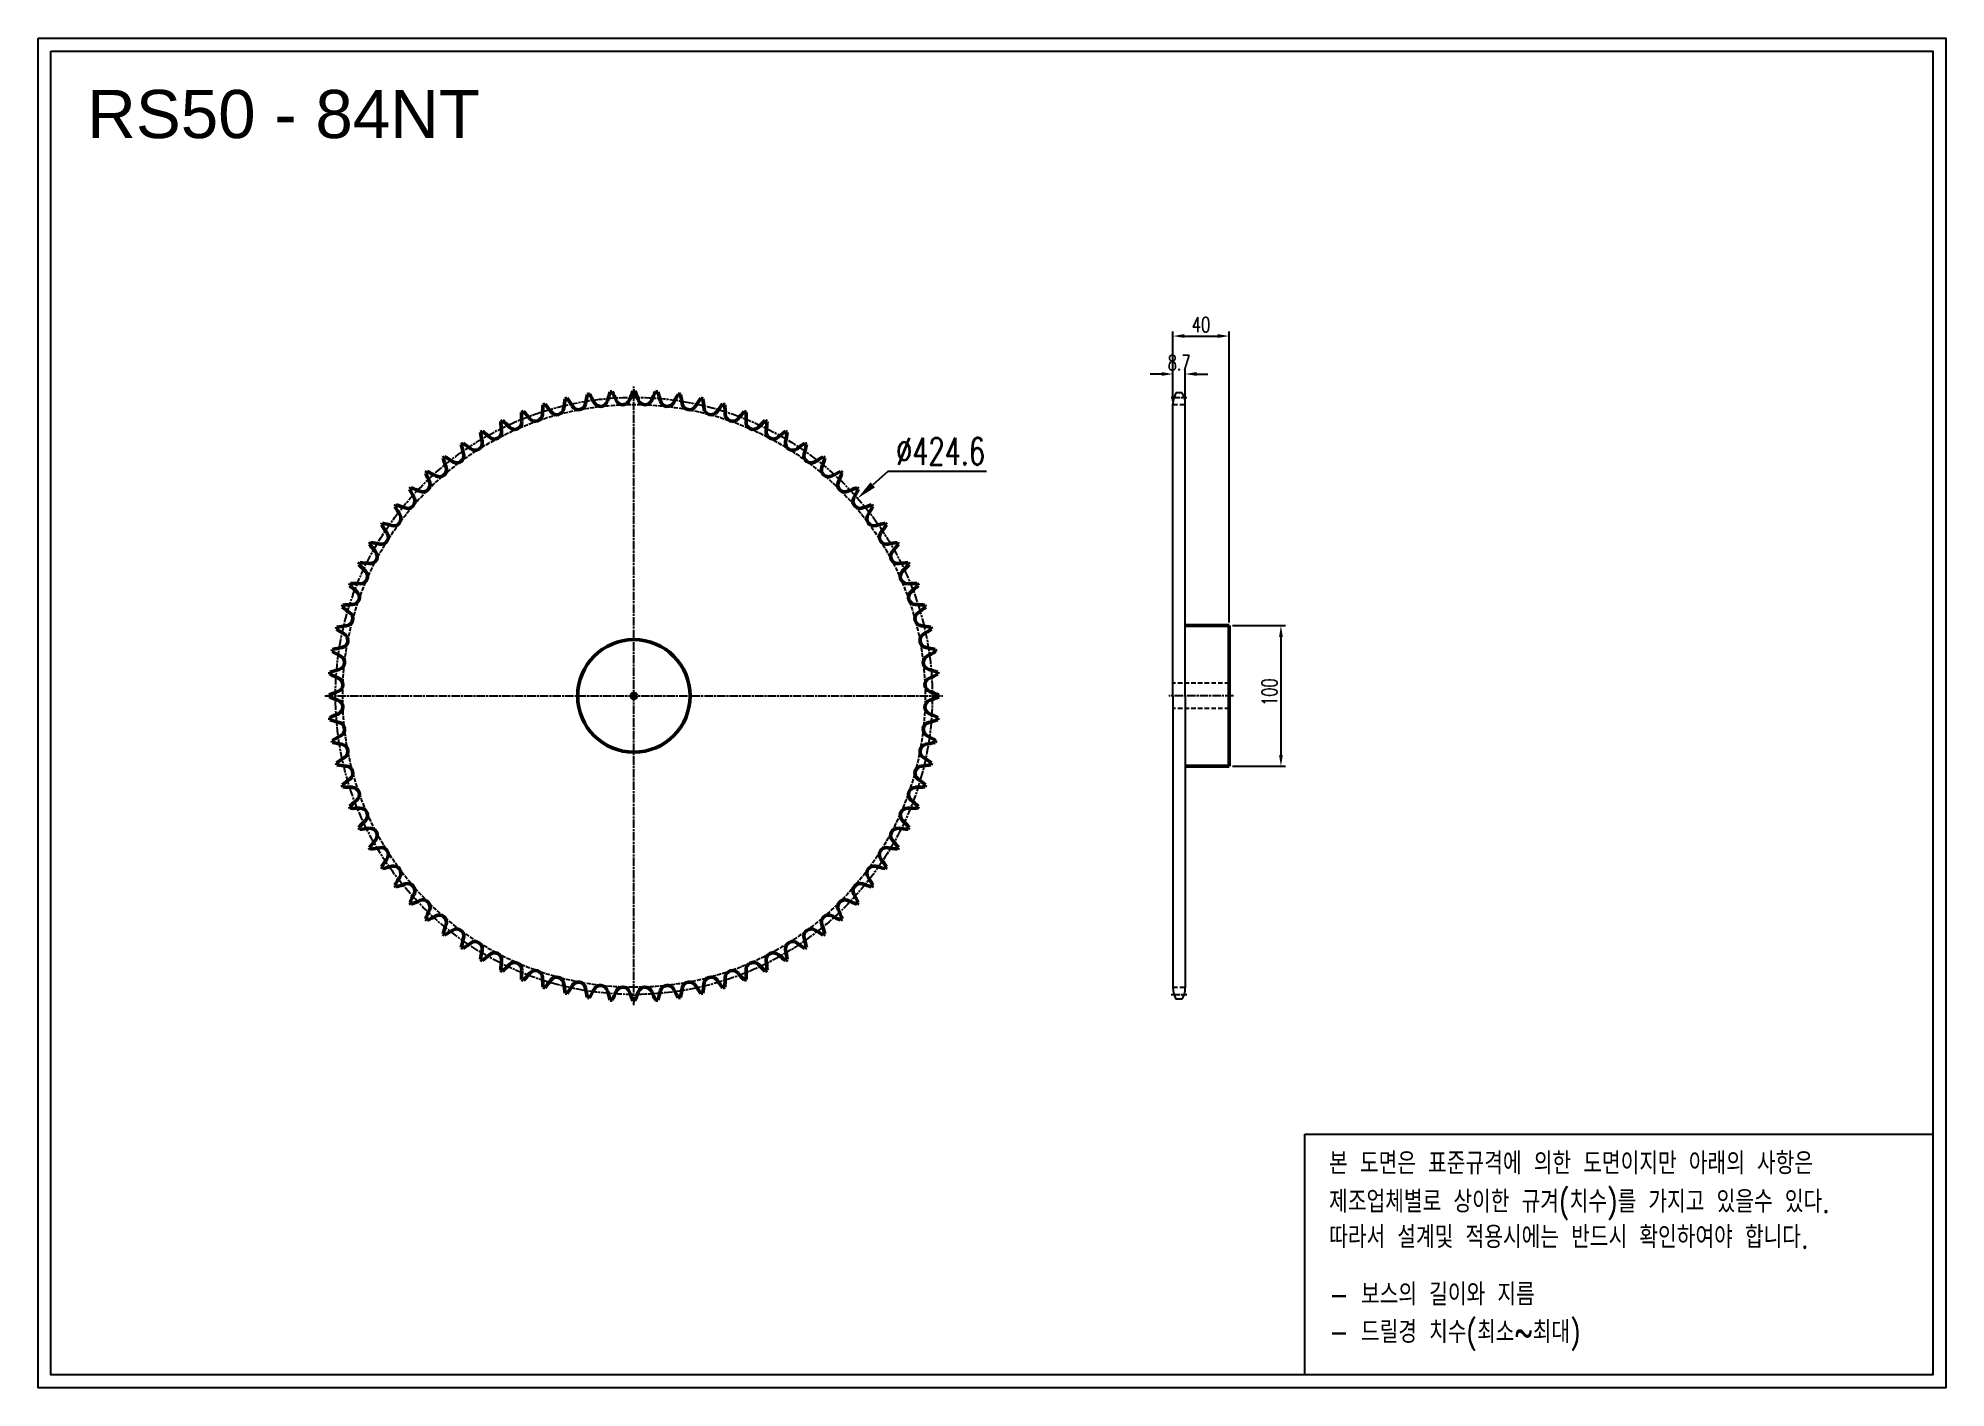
# Model space of a CAD drawing. Header units: millimetres. Extents: x 7514 to 8871, y 4739 to 5699.
import ezdxf

# ---------------------------------------------------------------- set-up
doc = ezdxf.new("R2010")
doc.units = ezdxf.units.MM
for name, pattern in [('AM_ISO02W050', [7.5, 6, -1.5]), ('AM_ISO02W050x2', [3.75, 3, -0.75]), ('AM_ISO08W050', [18, 12, -1.5, 3, -1.5]), ('AM_ISO08W050x2', [9, 6, -0.75, 1.5, -0.75]), ('HIDDEN', [9.525, 6.35, -3.175])]:
    doc.linetypes.add(name, pattern=pattern)
doc.layers.add('13', color=7, linetype='Continuous', lineweight=50, plot=False)
for name, color, linetype, lineweight in [('20', 7, 'Continuous', 50), ('21', 6, 'AM_ISO02W050', 25), ('22', 30, 'AM_ISO08W050', 25), ('23', 40, 'AM_ISO08W050', 25), ('VIS', 7, 'Continuous', 50)]:
    doc.layers.add(name, color=color, linetype=linetype, lineweight=lineweight)
doc.layers.add('HL', color=2, linetype='HIDDEN')
doc.layers.add('S-DIM', color=7, linetype='Continuous')
doc.styles.add('HAN', font='ROMANS.shx', dxfattribs={"width": 0.7, "bigfont": 'whgtxt.shx'})
doc.styles.add('HSG', font='SIMPLEX.shx', dxfattribs={"width": 0.7, "bigfont": 'HSG.shx'})
doc.styles.get("Standard").update_dxf_attribs({"font": 'arial.ttf'})
doc.dimstyles.new('APP23', dxfattribs={"dimscale": 4.5, "dimtxt": 2.4, "dimasz": 1.8, "dimexe": 0.7, "dimexo": 0.5, "dimgap": 0.6, "dimtad": 1, "dimtoh": 1, "dimdec": 1, "dimrnd": 0.01, "dimzin": 9, "dimdsep": 46, "dimtxsty": 'HSG', "dimcen": 0, "dimclrd": 1, "dimclre": 1, "dimclrt": 256, "dimazin": 2, "dimtp": 1, "dimtm": 1, "dimtfac": 0.5, "dimtdec": 1, "dimtix": 1, "dimtofl": 0, "dimtmove": 0, "dimatfit": 3, "dimfxl": 0, "dimtvp": 1, "dimtolj": 2, "dimlwd": -1, "dimlwe": -1, "dimarcsym": 0})
doc.dimstyles.new('APP32', dxfattribs={"dimscale": 8, "dimtxt": 2.4, "dimasz": 1.8, "dimexe": 0.7, "dimexo": 0.5, "dimgap": 0.6, "dimtad": 1, "dimtoh": 1, "dimdec": 1, "dimrnd": 0.01, "dimzin": 9, "dimdsep": 46, "dimtxsty": 'HSG', "dimcen": 0, "dimclrd": 1, "dimclre": 1, "dimclrt": 256, "dimazin": 2, "dimtp": 1, "dimtm": 1, "dimtfac": 0.5, "dimtdec": 1, "dimtofl": 0, "dimtmove": 0, "dimatfit": 3, "dimfxl": 0, "dimtvp": 1, "dimtolj": 2, "dimlwd": -1, "dimlwe": -1, "dimarcsym": 0})

# ---------------------------------------------------------------- blocks, each defined once
blk = doc.blocks.new('*D1')
at = {"layer": 'Defpoints', "color": 0, "transparency": 16777216}
for p in [(8096.5, 5371.6), (7778.3, 5090.6)]:
    blk.add_point(p, dxfattribs=at)
at = {"layer": 'S-DIM', "color": 1, "transparency": 16777216}
for p, q in [((8118.1, 5390.7), (8107.3, 5381.2)), ((8188.2, 5390.7), (8118.1, 5390.7))]:
    blk.add_line(p, q, dxfattribs=at)
blk.add_solid([(8105.7, 5383), (8108.9, 5379.4), (8096.5, 5371.6)], dxfattribs=at)
at = {"layer": 'S-DIM', "transparency": 16777216, "insert": (8155.6, 5405.1), "char_height": 19.2, "attachment_point": 5, "style": 'HSG'}
blk.add_mtext('\\A2;∅424.6', dxfattribs=at)
blk = doc.blocks.new('*D2')
at = {"layer": 'Defpoints', "color": 0, "transparency": 16777216}
for p in [(8329.6, 5460), (8320.9, 5438.3), (8329.6, 5438.3)]:
    blk.add_point(p, dxfattribs=at)
at = {"layer": 'S-DIM', "color": 1, "transparency": 16777216}
for p, q in [((8312.8, 5460), (8304.7, 5460)), ((8320.9, 5440.6), (8320.9, 5463.2)), ((8329.6, 5440.6), (8329.6, 5463.2)), ((8337.7, 5460), (8345.8, 5460))]:
    blk.add_line(p, q, dxfattribs=at)
for points in [[(8312.8, 5461.4), (8312.8, 5458.7), (8320.9, 5460)], [(8337.7, 5461.4), (8337.7, 5458.7), (8329.6, 5460)]]:
    blk.add_solid(points, dxfattribs=at)
at = {"layer": 'S-DIM', "transparency": 16777216, "insert": (8325.3, 5468.1), "char_height": 10.8, "attachment_point": 5, "style": 'HSG'}
blk.add_mtext('\\A2;8.7', dxfattribs=at)
blk = doc.blocks.new('*D3')
at = {"layer": 'Defpoints', "color": 0, "transparency": 16777216}
for p in [(8360.9, 5487), (8320.9, 5438.3), (8360.9, 5281.1)]:
    blk.add_point(p, dxfattribs=at)
at = {"layer": 'S-DIM', "color": 1, "transparency": 16777216}
for p, q in [((8320.9, 5440.6), (8320.9, 5490.2)), ((8329, 5487), (8352.8, 5487)), ((8360.9, 5283.4), (8360.9, 5490.2))]:
    blk.add_line(p, q, dxfattribs=at)
for points in [[(8329, 5488.4), (8329, 5485.7), (8320.9, 5487)], [(8352.8, 5488.4), (8352.8, 5485.7), (8360.9, 5487)]]:
    blk.add_solid(points, dxfattribs=at)
at = {"layer": 'S-DIM', "transparency": 16777216, "insert": (8340.9, 5495.1), "char_height": 10.8, "attachment_point": 5, "style": 'HSG'}
blk.add_mtext('\\A2;40', dxfattribs=at)
blk = doc.blocks.new('*D4')
at = {"layer": 'Defpoints', "color": 0, "transparency": 16777216}
for p in [(8360.9, 5281.1), (8360.9, 5181.1), (8397.7, 5181.1)]:
    blk.add_point(p, dxfattribs=at)
at = {"layer": 'S-DIM', "color": 1, "transparency": 16777216}
for p, q in [((8363.2, 5281.1), (8400.9, 5281.1)), ((8397.7, 5273), (8397.7, 5189.2)), ((8363.2, 5181.1), (8400.9, 5181.1))]:
    blk.add_line(p, q, dxfattribs=at)
for points in [[(8396.4, 5273), (8399.1, 5273), (8397.7, 5281.1)], [(8396.4, 5189.2), (8399.1, 5189.2), (8397.7, 5181.1)]]:
    blk.add_solid(points, dxfattribs=at)
at = {"layer": 'S-DIM', "transparency": 16777216, "insert": (8389.6, 5233.8), "char_height": 10.8, "attachment_point": 5, "rotation": 90, "style": 'HSG'}
blk.add_mtext('\\A2;100', dxfattribs=at)

msp = doc.modelspace()

# ---------------------------------------------------------------- linework, layer by layer
for p, q in [((8327.5, 5446.72), (8323.05, 5446.72)), ((8320.92, 5231.13), (8320.92, 5438.79)), ((8329.62, 5231.13), (8329.62, 5438.79)), ((8320.92, 5231.13), (8320.92, 5023.48)), ((8329.62, 5231.13), (8329.62, 5023.48)), ((8327.5, 5015.54), (8323.05, 5015.54))]:
    msp.add_line(p, q)
for points in [[(7513.55, 5698.81), (8870.77, 5698.81), (8870.77, 4739.16), (7513.55, 4739.16)], [(7522.69, 5689.67), (8861.63, 5689.67), (8861.63, 4748.3), (7522.69, 4748.3)]]:
    msp.add_lwpolyline(points, close=True)
at = {"color": 6}
msp.add_lwpolyline([(8414.73, 4919.51), (8861.63, 4919.51), (8861.63, 4748.3), (8414.73, 4748.3)], close=True, dxfattribs=at)
for centre, start, end in [((8336.8, 5438.79), 150, 180), ((8313.75, 5438.79), 0, 30), ((8336.8, 5023.48), 180, 210), ((8313.75, 5023.48), 330, 0)]:
    msp.add_arc(centre, 15.87, start, end)
at = {"layer": '13', "color": 4}
for p, q in [((7935.65, 5229.38), (7939.15, 5232.88)), ((7935.65, 5232.88), (7939.15, 5229.38))]:
    msp.add_line(p, q, dxfattribs=at)
msp.add_circle((7937.4, 5231.13), 1.75, dxfattribs=at)
at = {"layer": '20'}
msp.add_circle((7937.4, 5231.13), 40, dxfattribs=at)
for centre, radius, start, end in [((7937.4, 5231.13), 216.9, 102.66235, 103.05193), ((7803.9, 5382.71), 104.85, 31.25, 34.93687), ((8006.3, 5421), 104.85, 166.4917, 170.17857), ((7937.4, 5231.13), 216.9, 98.37664, 98.76622), ((7815.6, 5392.26), 104.85, 26.96429, 30.65115), ((8020.3, 5415.32), 104.85, 162.20599, 165.89286), ((7937.4, 5231.13), 216.9, 94.09093, 94.4805), ((7827.99, 5400.91), 104.85, 22.67857, 26.36544), ((8033.83, 5408.61), 104.85, 157.92028, 161.60714), ((7937.4, 5231.13), 216.9, 89.80521, 90.19479), ((7840.98, 5408.61), 104.85, 18.39286, 22.07972), ((8046.82, 5400.91), 104.85, 153.63456, 157.32143), ((7937.4, 5231.13), 216.9, 85.5195, 85.90907), ((7854.51, 5415.32), 104.85, 14.10714, 17.79401), ((8059.2, 5392.26), 104.85, 149.34885, 153.03571), ((7937.4, 5231.13), 216.9, 81.23378, 81.62336), ((7868.51, 5421), 104.85, 9.82143, 13.5083), ((8070.9, 5382.71), 104.85, 145.06313, 148.75), ((7937.4, 5231.13), 216.9, 76.94807, 77.33765), ((7962.32, 5431.57), 104.85, 179.34885, 183.03571), ((7937.4, 5231.13), 216.9, 111.23378, 111.62336), ((7782.8, 5361.12), 104.85, 39.82143, 43.5083), ((7867.27, 5431.55), 5.13, 219.82143, 358.75), ((7977.23, 5429.15), 104.85, 175.06313, 178.75), ((7937.4, 5231.13), 216.9, 106.94807, 107.33765), ((7792.95, 5372.31), 104.85, 35.53571, 39.22258), ((7882.45, 5436.23), 5.13, 215.53571, 354.46429), ((7991.92, 5425.62), 104.85, 170.77742, 174.46429), ((7897.93, 5439.76), 5.13, 211.25, 350.17857), ((7913.63, 5442.13), 5.13, 206.96429, 345.89286), ((7929.46, 5443.32), 5.13, 202.67857, 341.60714), ((7945.34, 5443.32), 5.13, 198.39286, 337.32143), ((7961.18, 5442.13), 5.13, 194.10714, 333.03571), ((7976.88, 5439.76), 5.13, 189.82143, 328.75), ((7882.89, 5425.62), 104.85, 5.53571, 9.22258), ((7992.36, 5436.23), 5.13, 185.53571, 324.46429), ((8081.86, 5372.31), 104.85, 140.77742, 144.46429), ((7937.4, 5231.13), 216.9, 72.66235, 73.05193), ((7897.58, 5429.15), 104.85, 1.25, 4.93687), ((8007.53, 5431.55), 5.13, 181.25, 320.17857), ((8092, 5361.12), 104.85, 136.4917, 140.17857), ((7937.4, 5231.13), 216.9, 68.37664, 68.76622), ((7912.49, 5431.57), 104.85, 356.96429, 0.65115), ((7937.4, 5231.13), 216.9, 119.80521, 120.19479), ((7932.17, 5433.05), 104.85, 187.92028, 191.60714), ((7765.16, 5336.62), 104.85, 48.39286, 52.07972), ((7838.19, 5418.86), 5.13, 228.39286, 7.32143), ((7937.4, 5231.13), 216.9, 115.5195, 115.90907), ((7947.27, 5432.87), 104.85, 183.63456, 187.32143), ((7773.52, 5349.2), 104.85, 44.10714, 47.79401), ((7852.49, 5425.75), 5.13, 224.10714, 3.03571), ((8022.31, 5425.75), 5.13, 176.96429, 315.89286), ((8101.29, 5349.2), 104.85, 132.20599, 135.89286), ((7937.4, 5231.13), 216.9, 64.09093, 64.4805), ((8036.62, 5418.86), 5.13, 172.67857, 311.60714), ((7927.54, 5432.87), 104.85, 352.67857, 356.36544), ((8109.65, 5336.62), 104.85, 127.92028, 131.60714), ((7937.4, 5231.13), 216.9, 59.80521, 60.19479), ((7942.64, 5433.05), 104.85, 348.39286, 352.07972), ((7811.32, 5401.97), 5.13, 236.96429, 15.89286), ((7937.4, 5231.13), 216.9, 124.09093, 124.4805), ((7917.09, 5432.09), 104.85, 192.20599, 195.89286), ((7757.75, 5323.46), 104.85, 52.67857, 56.36544), ((7824.44, 5410.92), 5.13, 232.67857, 11.60714), ((8050.37, 5410.92), 5.13, 168.39286, 307.32143), ((8117.05, 5323.46), 104.85, 123.63456, 127.32143), ((8063.49, 5401.97), 5.13, 164.10714, 303.03571), ((7957.71, 5432.09), 104.85, 344.10714, 347.79401), ((7937.4, 5231.13), 216.9, 55.5195, 55.90907), ((7937.4, 5231.13), 216.9, 132.66235, 133.05193), ((7887.37, 5426.82), 104.85, 200.77742, 204.46429), ((7746, 5295.65), 104.85, 61.25, 64.93687), ((7798.9, 5392.07), 5.13, 241.25, 20.17857), ((7937.4, 5231.13), 216.9, 128.37664, 128.76622), ((7902.13, 5430.01), 104.85, 196.4917, 200.17857), ((7751.36, 5309.77), 104.85, 56.96429, 60.65115), ((8123.45, 5309.77), 104.85, 119.34885, 123.03571), ((8075.91, 5392.07), 5.13, 159.82143, 298.75), ((7972.67, 5430.01), 104.85, 339.82143, 343.5083), ((7937.4, 5231.13), 216.9, 51.23378, 51.62336), ((8128.81, 5295.65), 104.85, 115.06313, 118.75), ((7987.44, 5426.82), 104.85, 335.53571, 339.22258), ((7937.4, 5231.13), 216.9, 46.94807, 47.33765), ((7937.4, 5231.13), 216.9, 136.94807, 137.33765), ((7872.89, 5422.53), 104.85, 205.06313, 208.75), ((7741.71, 5281.17), 104.85, 65.53571, 69.22258), ((7787.26, 5381.27), 5.13, 245.53571, 24.46429), ((8087.55, 5381.27), 5.13, 155.53571, 294.46429), ((8133.09, 5281.17), 104.85, 110.77742, 114.46429), ((8001.92, 5422.53), 104.85, 331.25, 334.93687), ((7937.4, 5231.13), 216.9, 42.66235, 43.05193), ((7937.4, 5231.13), 216.9, 141.23378, 141.62336), ((7858.76, 5417.18), 104.85, 209.34885, 213.03571), ((7738.52, 5266.4), 104.85, 69.82143, 73.5083), ((7776.46, 5369.63), 5.13, 249.82143, 28.75), ((8098.35, 5369.63), 5.13, 151.25, 290.17857), ((8136.28, 5266.4), 104.85, 106.4917, 110.17857), ((8016.05, 5417.18), 104.85, 326.96429, 330.65115), ((7937.4, 5231.13), 216.9, 38.37664, 38.76622), ((7937.4, 5231.13), 216.9, 145.5195, 145.90907), ((7845.08, 5410.78), 104.85, 213.63456, 217.32143), ((7736.44, 5251.44), 104.85, 74.10714, 77.79401), ((7766.56, 5357.22), 5.13, 254.10714, 33.03571), ((8108.25, 5357.22), 5.13, 146.96429, 285.89286), ((8138.36, 5251.44), 104.85, 102.20599, 105.89286), ((8029.73, 5410.78), 104.85, 322.67857, 326.36544), ((7937.4, 5231.13), 216.9, 34.09093, 34.4805), ((7937.4, 5231.13), 216.9, 149.80521, 150.19479), ((7831.91, 5403.38), 104.85, 217.92028, 221.60714), ((7735.49, 5236.37), 104.85, 78.39286, 82.07972), ((7757.62, 5344.1), 5.13, 258.39286, 37.32143), ((8117.19, 5344.1), 5.13, 142.67857, 281.60714), ((8139.32, 5236.37), 104.85, 97.92028, 101.60714), ((8042.9, 5403.38), 104.85, 318.39286, 322.07972), ((7937.4, 5231.13), 216.9, 29.80521, 30.19479), ((7937.4, 5231.13), 216.9, 154.09093, 154.4805), ((7819.33, 5395.01), 104.85, 222.20599, 225.89286), ((7735.66, 5221.26), 104.85, 82.67857, 86.36544), ((7749.68, 5330.35), 5.13, 262.67857, 41.60714), ((8125.13, 5330.35), 5.13, 138.39286, 277.32143), ((8139.15, 5221.26), 104.85, 93.63456, 97.32143), ((8055.47, 5395.01), 104.85, 314.10714, 317.79401), ((7937.4, 5231.13), 216.9, 25.5195, 25.90907), ((7937.4, 5231.13), 216.9, 158.37664, 158.76622), ((7807.42, 5385.73), 104.85, 226.4917, 230.17857), ((7736.96, 5206.21), 104.85, 86.96429, 90.65115), ((7742.79, 5316.04), 5.13, 266.96429, 45.89286), ((8132.02, 5316.04), 5.13, 134.10714, 273.03571), ((8137.84, 5206.21), 104.85, 89.34885, 93.03571), ((8067.39, 5385.73), 104.85, 309.82143, 313.5083), ((7937.4, 5231.13), 216.9, 21.23378, 21.62336), ((7937.4, 5231.13), 216.9, 162.66235, 163.05193), ((7796.23, 5375.59), 104.85, 230.77742, 234.46429), ((7739.38, 5191.31), 104.85, 91.25, 94.93687), ((7736.99, 5301.26), 5.13, 271.25, 50.17857), ((8137.82, 5301.26), 5.13, 129.82143, 268.75), ((8135.42, 5191.31), 104.85, 85.06313, 88.75), ((8078.58, 5375.59), 104.85, 305.53571, 309.22258), ((7937.4, 5231.13), 216.9, 16.94807, 17.33765), ((7937.4, 5231.13), 216.9, 166.94807, 167.33765), ((7742.91, 5176.62), 104.85, 95.53571, 99.22258), ((7732.31, 5286.09), 5.13, 275.53571, 54.46429), ((8142.5, 5286.09), 5.13, 125.53571, 264.46429), ((8131.89, 5176.62), 104.85, 80.77742, 84.46429), ((7937.4, 5231.13), 216.9, 12.66235, 13.05193), ((7785.83, 5364.63), 104.85, 235.06313, 238.75), ((7728.77, 5270.61), 5.13, 279.82143, 58.75), ((8146.04, 5270.61), 5.13, 121.25, 260.17857), ((8088.98, 5364.63), 104.85, 301.25, 304.93687), ((7937.4, 5231.13), 216.9, 171.23378, 171.62336), ((7776.28, 5352.93), 104.85, 239.34885, 243.03571), ((7747.53, 5162.24), 104.85, 99.82143, 103.5083), ((7726.41, 5254.91), 5.13, 284.10714, 63.03571), ((8148.4, 5254.91), 5.13, 116.96429, 255.89286), ((8127.27, 5162.24), 104.85, 76.4917, 80.17857), ((8098.53, 5352.93), 104.85, 296.96429, 300.65115), ((7937.4, 5231.13), 216.9, 8.37664, 8.76622), ((7937.4, 5231.13), 216.9, 175.5195, 175.90907), ((7767.62, 5340.55), 104.85, 243.63456, 247.32143), ((7753.21, 5148.24), 104.85, 104.10714, 107.79401), ((7725.22, 5239.07), 5.13, 288.39286, 67.32143), ((8149.59, 5239.07), 5.13, 112.67857, 251.60714), ((8121.6, 5148.24), 104.85, 72.20599, 75.89286), ((8107.18, 5340.55), 104.85, 292.67857, 296.36544), ((7937.4, 5231.13), 216.9, 4.09093, 4.4805), ((7759.92, 5134.71), 104.85, 108.39286, 112.07972), ((7937.4, 5231.13), 216.9, 179.80521, 180.19479), ((7759.92, 5327.56), 104.85, 247.92028, 251.60714), ((7725.22, 5223.19), 5.13, 292.67857, 71.60714), ((8149.59, 5223.19), 5.13, 108.39286, 247.32143), ((8114.89, 5134.71), 104.85, 67.92028, 71.60714), ((8114.89, 5327.56), 104.85, 288.39286, 292.07972), ((7937.4, 5231.13), 216.9, 359.80521, 0.19479), ((7767.62, 5121.71), 104.85, 112.67857, 116.36544), ((7937.4, 5231.13), 216.9, 184.09093, 184.4805), ((7753.21, 5314.02), 104.85, 252.20599, 255.89286), ((7726.41, 5207.36), 5.13, 296.96429, 75.89286), ((8148.4, 5207.36), 5.13, 104.10714, 243.03571), ((8121.6, 5314.02), 104.85, 284.10714, 287.79401), ((8107.18, 5121.71), 104.85, 63.63456, 67.32143), ((7937.4, 5231.13), 216.9, 355.5195, 355.90907), ((7776.28, 5109.33), 104.85, 116.96429, 120.65115), ((7937.4, 5231.13), 216.9, 188.37664, 188.76622), ((8098.53, 5109.33), 104.85, 59.34885, 63.03571), ((7937.4, 5231.13), 216.9, 351.23378, 351.62336), ((7747.53, 5300.03), 104.85, 256.4917, 260.17857), ((7785.83, 5097.63), 104.85, 121.25, 124.93687), ((7728.77, 5191.66), 5.13, 301.25, 80.17857), ((8146.04, 5191.66), 5.13, 99.82143, 238.75), ((8088.98, 5097.63), 104.85, 55.06313, 58.75), ((8127.27, 5300.03), 104.85, 279.82143, 283.5083), ((7937.4, 5231.13), 216.9, 192.66235, 193.05193), ((7742.91, 5285.65), 104.85, 260.77742, 264.46429), ((7796.23, 5086.68), 104.85, 125.53571, 129.22258), ((7732.31, 5176.18), 5.13, 305.53571, 84.46429), ((8142.5, 5176.18), 5.13, 95.53571, 234.46429), ((8078.58, 5086.68), 104.85, 50.77742, 54.46429), ((8131.89, 5285.65), 104.85, 275.53571, 279.22258), ((7937.4, 5231.13), 216.9, 346.94807, 347.33765), ((7937.4, 5231.13), 216.9, 196.94807, 197.33765), ((7739.38, 5270.96), 104.85, 265.06313, 268.75), ((7736.99, 5161), 5.13, 309.82143, 88.75), ((8137.82, 5161), 5.13, 91.25, 230.17857), ((8135.42, 5270.96), 104.85, 271.25, 274.93687), ((7937.4, 5231.13), 216.9, 342.66235, 343.05193), ((7807.42, 5076.53), 104.85, 129.82143, 133.5083), ((7937.4, 5231.13), 216.9, 201.23378, 201.62336), ((7736.96, 5256.05), 104.85, 269.34885, 273.03571), ((7742.79, 5146.22), 5.13, 314.10714, 93.03571), ((8132.02, 5146.22), 5.13, 86.96429, 225.89286), ((8137.84, 5256.05), 104.85, 266.96429, 270.65115), ((8067.39, 5076.53), 104.85, 46.4917, 50.17857), ((7937.4, 5231.13), 216.9, 338.37664, 338.76622), ((7819.33, 5067.25), 104.85, 134.10714, 137.79401), ((7937.4, 5231.13), 216.9, 205.5195, 205.90907), ((7735.66, 5241), 104.85, 273.63456, 277.32143), ((7749.68, 5131.92), 5.13, 318.39286, 97.32143), ((8125.13, 5131.92), 5.13, 82.67857, 221.60714), ((8139.15, 5241), 104.85, 262.67857, 266.36544), ((8055.47, 5067.25), 104.85, 42.20599, 45.89286), ((7937.4, 5231.13), 216.9, 334.09093, 334.4805), ((7831.91, 5058.88), 104.85, 138.39286, 142.07972), ((7937.4, 5231.13), 216.9, 209.80521, 210.19479), ((7735.49, 5225.9), 104.85, 277.92028, 281.60714), ((7757.62, 5118.16), 5.13, 322.67857, 101.60714), ((8117.19, 5118.16), 5.13, 78.39286, 217.32143), ((8139.32, 5225.9), 104.85, 258.39286, 262.07972), ((8042.9, 5058.88), 104.85, 37.92028, 41.60714), ((7937.4, 5231.13), 216.9, 329.80521, 330.19479), ((7845.08, 5051.48), 104.85, 142.67857, 146.36544), ((7937.4, 5231.13), 216.9, 214.09093, 214.4805), ((7736.44, 5210.82), 104.85, 282.20599, 285.89286), ((7766.56, 5105.04), 5.13, 326.96429, 105.89286), ((8108.25, 5105.04), 5.13, 74.10714, 213.03571), ((8138.36, 5210.82), 104.85, 254.10714, 257.79401), ((8029.73, 5051.48), 104.85, 33.63456, 37.32143), ((7937.4, 5231.13), 216.9, 325.5195, 325.90907), ((7858.76, 5045.09), 104.85, 146.96429, 150.65115), ((7937.4, 5231.13), 216.9, 218.37664, 218.76622), ((7738.52, 5195.86), 104.85, 286.4917, 290.17857), ((7776.46, 5092.63), 5.13, 331.25, 110.17857), ((7872.89, 5039.73), 104.85, 151.25, 154.93687), ((8098.35, 5092.63), 5.13, 69.82143, 208.75), ((8001.92, 5039.73), 104.85, 25.06313, 28.75), ((8136.28, 5195.86), 104.85, 249.82143, 253.5083), ((8016.05, 5045.09), 104.85, 29.34885, 33.03571), ((7937.4, 5231.13), 216.9, 321.23378, 321.62336), ((7937.4, 5231.13), 216.9, 222.66235, 223.05193), ((7741.71, 5181.1), 104.85, 290.77742, 294.46429), ((7787.26, 5080.99), 5.13, 335.53571, 114.46429), ((7887.37, 5035.44), 104.85, 155.53571, 159.22258), ((8087.55, 5080.99), 5.13, 65.53571, 204.46429), ((7987.44, 5035.44), 104.85, 20.77742, 24.46429), ((8133.09, 5181.1), 104.85, 245.53571, 249.22258), ((7937.4, 5231.13), 216.9, 316.94807, 317.33765), ((7937.4, 5231.13), 216.9, 226.94807, 227.33765), ((7746, 5166.61), 104.85, 295.06313, 298.75), ((7798.9, 5070.19), 5.13, 339.82143, 118.75), ((7902.13, 5032.25), 104.85, 159.82143, 163.5083), ((7751.36, 5152.49), 104.85, 299.34885, 303.03571), ((7811.32, 5060.29), 5.13, 344.10714, 123.03571), ((8063.49, 5060.29), 5.13, 56.96429, 195.89286), ((8123.45, 5152.49), 104.85, 236.96429, 240.65115), ((8075.91, 5070.19), 5.13, 61.25, 200.17857), ((7972.67, 5032.25), 104.85, 16.4917, 20.17857), ((8128.81, 5166.61), 104.85, 241.25, 244.93687), ((7937.4, 5231.13), 216.9, 312.66235, 313.05193), ((7937.4, 5231.13), 216.9, 231.23378, 231.62336), ((7917.09, 5030.17), 104.85, 164.10714, 167.79401), ((7937.4, 5231.13), 216.9, 235.5195, 235.90907), ((7757.75, 5138.81), 104.85, 303.63456, 307.32143), ((7824.44, 5051.34), 5.13, 348.39286, 127.32143), ((7932.17, 5029.22), 104.85, 168.39286, 172.07972), ((8050.37, 5051.34), 5.13, 52.67857, 191.60714), ((7942.64, 5029.22), 104.85, 7.92028, 11.60714), ((8117.05, 5138.81), 104.85, 232.67857, 236.36544), ((7957.71, 5030.17), 104.85, 12.20599, 15.89286), ((7937.4, 5231.13), 216.9, 304.09093, 304.4805), ((7937.4, 5231.13), 216.9, 308.37664, 308.76622), ((7937.4, 5231.13), 216.9, 239.80521, 240.19479), ((7765.16, 5125.64), 104.85, 307.92028, 311.60714), ((7838.19, 5043.4), 5.13, 352.67857, 131.60714), ((7947.27, 5029.39), 104.85, 172.67857, 176.36544), ((7937.4, 5231.13), 216.9, 244.09093, 244.4805), ((7773.52, 5113.06), 104.85, 312.20599, 315.89286), ((7852.49, 5036.52), 5.13, 356.96429, 135.89286), ((7962.32, 5030.69), 104.85, 176.96429, 180.65115), ((7867.27, 5030.71), 5.13, 1.25, 140.17857), ((8007.53, 5030.71), 5.13, 39.82143, 178.75), ((8022.31, 5036.52), 5.13, 44.10714, 183.03571), ((7912.49, 5030.69), 104.85, 359.34885, 3.03571), ((8101.29, 5113.06), 104.85, 224.10714, 227.79401), ((7937.4, 5231.13), 216.9, 295.5195, 295.90907), ((8036.62, 5043.4), 5.13, 48.39286, 187.32143), ((7927.54, 5029.39), 104.85, 3.63456, 7.32143), ((8109.65, 5125.64), 104.85, 228.39286, 232.07972), ((7937.4, 5231.13), 216.9, 299.80521, 300.19479), ((7937.4, 5231.13), 216.9, 248.37664, 248.76622), ((7782.8, 5101.15), 104.85, 316.4917, 320.17857), ((7977.23, 5033.11), 104.85, 181.25, 184.93687), ((7937.4, 5231.13), 216.9, 252.66235, 253.05193), ((7792.95, 5089.96), 104.85, 320.77742, 324.46429), ((7882.45, 5026.03), 5.13, 5.53571, 144.46429), ((7991.92, 5036.64), 104.85, 185.53571, 189.22258), ((7803.9, 5079.56), 104.85, 325.06313, 328.75), ((7897.93, 5022.5), 5.13, 9.82143, 148.75), ((8006.3, 5041.26), 104.85, 189.82143, 193.5083), ((7815.6, 5070), 104.85, 329.34885, 333.03571), ((7913.63, 5020.13), 5.13, 14.10714, 153.03571), ((7929.46, 5018.95), 5.13, 18.39286, 157.32143), ((7945.34, 5018.95), 5.13, 22.67857, 161.60714), ((7961.18, 5020.13), 5.13, 26.96429, 165.89286), ((8059.2, 5070), 104.85, 206.96429, 210.65115), ((7868.51, 5041.26), 104.85, 346.4917, 350.17857), ((7976.88, 5022.5), 5.13, 31.25, 170.17857), ((8070.9, 5079.56), 104.85, 211.25, 214.93687), ((7882.89, 5036.64), 104.85, 350.77742, 354.46429), ((7992.36, 5026.03), 5.13, 35.53571, 174.46429), ((8081.86, 5089.96), 104.85, 215.53571, 219.22258), ((7937.4, 5231.13), 216.9, 286.94807, 287.33765), ((7897.58, 5033.11), 104.85, 355.06313, 358.75), ((8092, 5101.15), 104.85, 219.82143, 223.5083), ((7937.4, 5231.13), 216.9, 291.23378, 291.62336), ((7937.4, 5231.13), 216.9, 256.94807, 257.33765), ((7937.4, 5231.13), 216.9, 261.23378, 261.62336), ((8020.3, 5046.94), 104.85, 194.10714, 197.79401), ((7937.4, 5231.13), 216.9, 265.5195, 265.90907), ((7827.99, 5061.35), 104.85, 333.63456, 337.32143), ((8033.83, 5053.65), 104.85, 198.39286, 202.07972), ((7937.4, 5231.13), 216.9, 269.80521, 270.19479), ((7840.98, 5053.65), 104.85, 337.92028, 341.60714), ((8046.82, 5061.35), 104.85, 202.67857, 206.36544), ((7937.4, 5231.13), 216.9, 274.09093, 274.4805), ((7854.51, 5046.94), 104.85, 342.20599, 345.89286), ((7937.4, 5231.13), 216.9, 278.37664, 278.76622), ((7937.4, 5231.13), 216.9, 282.66235, 283.05193)]:
    msp.add_arc(centre, radius, start, end, dxfattribs=at)
at = {"layer": '21', "linetype": 'AM_ISO02W050x2'}
msp.add_circle((7937.4, 5231.13), 207.2, dxfattribs=at)
at = {"layer": '22', "linetype": 'AM_ISO08W050x2'}
for p, q in [((8319.74, 5443.41), (8330.8, 5443.41)), ((8363.95, 5231.13), (8317.89, 5231.13)), ((8319.74, 5018.85), (8330.8, 5018.85))]:
    msp.add_line(p, q, dxfattribs=at)
msp.add_circle((7937.4, 5231.13), 212.28, dxfattribs=at)
at = {"layer": '23', "linetype": 'AM_ISO08W050x2'}
for p, q in [((7937.4, 5011.24), (7937.4, 5451.03)), ((7717.51, 5231.13), (8157.3, 5231.13))]:
    msp.add_line(p, q, dxfattribs=at)
at = {"layer": 'HL', "ltscale": 0.5}
for p, q in [((8320.92, 5438.33), (8329.62, 5438.33)), ((8360.92, 5240.13), (8320.92, 5240.13)), ((8360.92, 5222.13), (8320.92, 5222.13)), ((8320.92, 5023.93), (8329.62, 5023.93))]:
    msp.add_line(p, q, dxfattribs=at)
at = {"layer": 'VIS'}
for p, q in [((8360.92, 5281.13), (8329.62, 5281.13)), ((8360.92, 5281.13), (8360.92, 5181.13)), ((8360.92, 5181.13), (8329.62, 5181.13))]:
    msp.add_line(p, q, dxfattribs=at)

# ---------------------------------------------------------------- texts
msp.add_text('RS50 - 84NT', height=34.2732).set_placement((7548.5, 5627.75))
at = {"color": 6, "style": 'HAN', "width": 0.8}
for s, p in [('본 도면은 표준규격에 의한 도면이지만 아래의 사항은', (8432.01, 4890.97)), ('제조업체별로 상이한 규겨(치수)를 가지고 있을수 있다.', (8432.01, 4863.74)), ('따라서 설계및 적용시에는 반드시 확인하여야 합니다.', (8432.01, 4838.45)), ('- 보스의 길이와 지름', (8432.01, 4797.71)), ('- 드릴경 치수(최소~최대)', (8432.01, 4770.95))]:
    msp.add_text(s, height=15.7132, dxfattribs=at).set_placement(p)

# ---------------------------------------------------------------- dimensions: what is measured, and where the dimension line sits
at = {"layer": 'S-DIM'}
dim = msp.add_linear_dim(base=(8360.92, 5487.04), p1=(8320.92, 5438.33), p2=(8360.92, 5281.13), dimstyle='APP23', dxfattribs=at)
dim.commit()
dim.dimension.update_dxf_attribs({"geometry": '*D3', "text_midpoint": (8340.92, 5495.14)})
dim = msp.add_linear_dim(base=(8329.62, 5460.04), p1=(8320.92, 5438.33), p2=(8329.62, 5438.33), dimstyle='APP23', dxfattribs=at)
dim.commit()
dim.dimension.update_dxf_attribs({"geometry": '*D2', "text_midpoint": (8325.27, 5460.04), "dimtype": 128})
at = {"layer": 'S-DIM', "color": 3}
dim = msp.add_diameter_dim_2p(p1=(7778.27, 5090.63), p2=(8096.54, 5371.63), dimstyle='APP32', dxfattribs=at)
dim.commit()
dim.dimension.update_dxf_attribs({"geometry": '*D1', "text_midpoint": (8155.57, 5405.09)})
at = {"layer": 'S-DIM'}
dim = msp.add_linear_dim(base=(8397.74, 5181.13), p1=(8360.92, 5281.13), p2=(8360.92, 5181.13), angle=90, dimstyle='APP23', dxfattribs=at)
dim.commit()
dim.dimension.update_dxf_attribs({"geometry": '*D4', "text_midpoint": (8397.74, 5233.79), "dimtype": 128})

doc.saveas('drawing.dxf')
